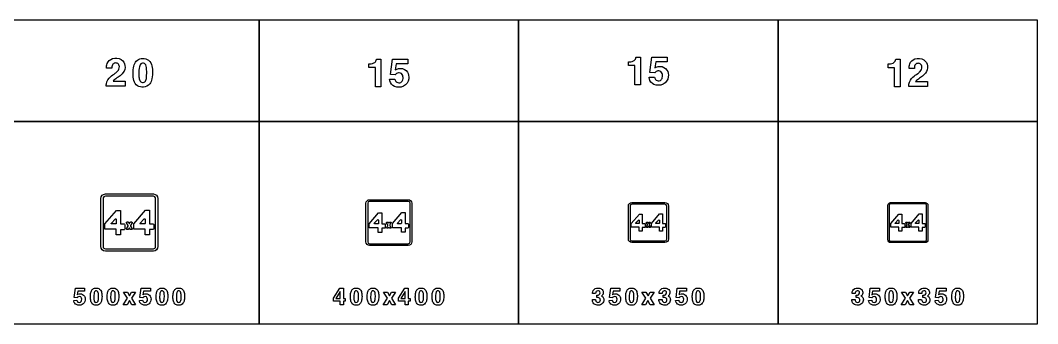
# Model space of a CAD drawing. Extents: x 0 to 18160, y 0 to 2655.
# Drawn here: x 9262 to 18160, y 0 to 2655 of the extents above; entities that cross this region are included whole.
import ezdxf

# ---------------------------------------------------------------- set-up
doc = ezdxf.new("R2010")
doc.units = 0
doc.header["$MEASUREMENT"] = 0

msp = doc.modelspace()

# ---------------------------------------------------------------- linework, layer by layer
for points in [[(9080, 1770), (11350, 1770), (11350, 2655), (9080, 2655)], [(11350, 1770), (13620, 1770), (13620, 2655), (11350, 2655)], [(13620, 1770), (15890, 1770), (15890, 2655), (13620, 2655)], [(15890, 1770), (18160, 1770), (18160, 2655), (15890, 2655)], [(9080, 0), (11350, 0), (11350, 1770), (9080, 1770)], [(11350, 0), (13620, 0), (13620, 1770), (11350, 1770)], [(13620, 0), (15890, 0), (15890, 1770), (13620, 1770)], [(15890, 0), (18160, 0), (18160, 1770), (15890, 1770)], [(10198.2, 221.797), (10163.1, 276.346), (10197.9, 276.346), (10216.2, 242.294), (10234.9, 276.346), (10269, 276.346), (10233.5, 222.318), (10270, 166.299), (10235.4, 166.299), (10215.6, 202.389), (10195.2, 166.299), (10161, 166.299)], [(12001, 222.096), (12055.2, 309.963), (12087.1, 309.963), (12087.1, 219.229), (12103.3, 219.229), (12103.3, 196.409), (12087.1, 196.409), (12087.1, 165.058), (12058.6, 165.058), (12058.6, 196.409), (12001, 196.409)], [(12058.6, 280.769), (12022.6, 219.229), (12058.6, 219.229)], [(12472.5, 221.797), (12437.4, 276.346), (12472.2, 276.347), (12490.5, 242.294), (12509.2, 276.347), (12543.3, 276.347), (12507.8, 222.318), (12544.3, 166.299), (12509.7, 166.299), (12489.9, 202.389), (12469.5, 166.299), (12435.3, 166.299)], [(12569, 222.114), (12623.3, 309.981), (12655.1, 309.981), (12655.1, 219.246), (12671.3, 219.246), (12671.3, 196.427), (12655.1, 196.427), (12655.1, 165.076), (12626.6, 165.076), (12626.6, 196.427), (12569, 196.427)], [(12626.6, 280.787), (12590.6, 219.246), (12626.6, 219.246)], [(14734.2, 221.783), (14699.1, 276.333), (14733.9, 276.333), (14752.1, 242.281), (14770.8, 276.333), (14805, 276.333), (14769.4, 222.304), (14806, 166.285), (14771.4, 166.285), (14751.6, 202.375), (14731.2, 166.285), (14697, 166.285)], [(17004.2, 221.783), (16969.1, 276.333), (17003.9, 276.333), (17022.1, 242.281), (17040.8, 276.333), (17075, 276.333), (17039.4, 222.304), (17076, 166.285), (17041.4, 166.285), (17021.6, 202.375), (17001.2, 166.285), (16967, 166.285)]]:
    msp.add_lwpolyline(points, close=True)
for points in [[(10012.9, 2078.85, -0.0640343), (10014.2, 2099.78, -0.161687), (10050, 2160.33, -0.0283718), (10091.8, 2192.71, 0.0545111), (10112.7, 2210.64, 0.192461), (10127.7, 2250.18, 0.234238), (10114.1, 2276.56, 0.196223), (10088.8, 2281.34, 0.252425), (10066.8, 2264.16, 0.0856617), (10062.7, 2247.14, 0.0202329), (10062, 2235.45), (10015.3, 2235.45, -0.0983795), (10021.4, 2276.76, -0.245047), (10067.6, 2319.89, -0.207102), (10144.5, 2311.55, -0.233443), (10177, 2259.22, -0.20961), (10158.8, 2195.04, -0.0785124), (10124.9, 2163.57, 0.0107372), (10089.1, 2137.78, 0.0665092), (10073.2, 2121.74), (10177.7, 2121.74), (10177.7, 2078.85)], [(10247.9, 2191.49, -0.0563084), (10253.9, 2254.33, -0.130301), (10276.1, 2298.12, -0.174843), (10317.9, 2319.53, -0.147552), (10371, 2312.9, -0.192146), (10407.8, 2269.73, -0.0833996), (10417.1, 2212.7, -0.0545507), (10412.1, 2141.92, -0.116773), (10393, 2097.85, -0.221099), (10338.1, 2070.16, -0.162564), (10286.7, 2082.68, -0.174743), (10255.4, 2128.1, -0.0640867), (10247.9, 2186.79)], [(12310.9, 2274.45), (12324.1, 2274.45, 0.0261527), (12330.1, 2275.12, 0.0824327), (12354.9, 2282.34, 0.211118), (12374.9, 2306.08, 0.0230957), (12377.6, 2315.99), (12415.7, 2315.99), (12415.7, 2074.01), (12367.1, 2074.01), (12367.1, 2241.03), (12310.9, 2241.03)], [(12491, 2139), (12538, 2140.78, 0.0452719), (12544.4, 2124.55, 0.0567733), (12549.1, 2117.67, 0.070207), (12553.5, 2114.2, 0.264984), (12589.6, 2112.3, 0.20748), (12607, 2135.41, 0.147389), (12605.8, 2173.44, 0.308532), (12576.4, 2194.85, 0.215743), (12546.7, 2184.62, 0.028781), (12541.3, 2178.38), (12498.7, 2180.39), (12516.5, 2315.07), (12650.5, 2315.07), (12650.5, 2273.2), (12550.1, 2273.2), (12541.1, 2221.19, -0.0211252), (12554.1, 2228.73, -0.121371), (12587.4, 2234.58, -0.244671), (12647.2, 2202.63, -0.173069), (12658.8, 2143.5, -0.256779), (12613.6, 2077.51, -0.199585), (12534, 2076.44, -0.245625), (12493.7, 2125.34, -0.0170062)], [(14580.9, 2291.94), (14594, 2291.94, 0.0261527), (14600.1, 2292.61, 0.0824327), (14624.9, 2299.84, 0.211118), (14644.9, 2323.58, 0.0230957), (14647.6, 2333.49), (14685.7, 2333.49), (14685.7, 2091.51), (14637.1, 2091.51), (14637.1, 2258.53), (14580.9, 2258.53)], [(14761, 2156.5), (14808, 2158.28, 0.0452719), (14814.4, 2142.04, 0.0567733), (14819.1, 2135.17, 0.070207), (14823.5, 2131.7, 0.264984), (14859.6, 2129.8, 0.20748), (14877, 2152.9, 0.147389), (14875.8, 2190.94, 0.308532), (14846.4, 2212.34, 0.215743), (14816.7, 2202.11, 0.028781), (14811.3, 2195.87), (14768.7, 2197.89), (14786.5, 2332.56), (14920.5, 2332.56), (14920.5, 2290.7), (14820.1, 2290.7), (14811.1, 2238.69, -0.0211252), (14824, 2246.23, -0.121371), (14857.4, 2252.08, -0.244671), (14917.2, 2220.12, -0.173069), (14928.7, 2161, -0.256779), (14883.6, 2095.01, -0.199585), (14804, 2093.94, -0.245625), (14763.7, 2142.83, -0.0170062)], [(16852.4, 2273.43), (16865.5, 2273.43, 0.0261527), (16871.5, 2274.1, 0.0824327), (16896.4, 2281.32, 0.211118), (16916.4, 2305.06, 0.0230957), (16919, 2314.97), (16957.1, 2314.97), (16957.1, 2072.99), (16908.5, 2072.99), (16908.5, 2240.01), (16852.4, 2240.01)], [(17032.5, 2075.98, -0.0640343), (17033.8, 2096.92, -0.161687), (17069.6, 2157.46, -0.0283718), (17111.4, 2189.85, 0.0545111), (17132.3, 2207.78, 0.192461), (17147.3, 2247.31, 0.234238), (17133.7, 2273.69, 0.196223), (17108.4, 2278.47, 0.252425), (17086.4, 2261.29, 0.0856617), (17082.3, 2244.27, 0.0202329), (17081.6, 2232.58), (17034.9, 2232.58, -0.0983795), (17041, 2273.89, -0.245047), (17087.1, 2317.02, -0.207102), (17164.1, 2308.69, -0.233443), (17196.6, 2256.36, -0.20961), (17178.4, 2192.18, -0.0785124), (17144.5, 2160.7, 0.0107372), (17108.7, 2134.91, 0.0665092), (17092.8, 2118.88), (17197.3, 2118.88), (17197.3, 2075.98)], [(10299.2, 2160.96, 0.0124589), (10299.8, 2154.64, 0.0668192), (10305.4, 2129.25, 0.615362), (10356.3, 2123.64, 0.0726881), (10361.7, 2136.67, 0.0588562), (10366.4, 2173.95, 0.0389037), (10364.8, 2240.94, 0.084671), (10358.2, 2264.28, 0.156013), (10346.8, 2276.44, 0.143208), (10331, 2279.4, 0.172584), (10315.3, 2273.2, 0.132565), (10305.3, 2257.64, 0.0498315), (10300.8, 2235.92, 0.0368731)], [(10005, 634.997, -0.414213), (9965, 674.997), (9965, 1095, -0.414213), (10005, 1135), (10425, 1135, -0.414213), (10465, 1095), (10465, 674.997, -0.414213), (10425, 634.997)], [(10005, 654.997), (10425, 654.997, 0.414213), (10445, 674.997), (10445, 1095, 0.414213), (10425, 1115), (10005, 1115, 0.414213), (9985, 1095), (9985, 674.997, 0.414213)], [(12315, 684.997, -0.414213), (12285, 714.997), (12285, 1055, -0.414213), (12315, 1085), (12655, 1085, -0.414213), (12685, 1055), (12685, 714.997, -0.414213), (12655, 684.997)], [(12315, 699.997), (12655, 699.997, 0.414213), (12670, 714.997), (12670, 1055, 0.414213), (12655, 1070), (12315, 1070, 0.414213), (12300, 1055), (12300, 714.997, 0.414213)], [(10099.9, 776.465), (10099.9, 826.699), (10001.2, 826.699), (10001.2, 872.528), (10102.9, 991.864), (10138.9, 991.864), (10138.9, 872.528), (10169, 872.533, -0.413823), (10176.1, 865.396), (10176.1, 828.979, -0.413799), (10169, 821.841), (10138.9, 821.847), (10138.9, 776.465)], [(10352.5, 778.437), (10352.5, 828.358), (10253.9, 828.358), (10253.9, 874.187), (10355.7, 993.53), (10391.7, 993.53), (10391.7, 874.187), (10421.7, 874.193, -0.413823), (10428.8, 867.055), (10428.8, 830.647, -0.413799), (10421.7, 823.51), (10391.7, 823.515), (10391.7, 778.437)], [(14610, 709.997, -0.414213), (14580, 739.997), (14580, 1030, -0.414213), (14610, 1060), (14900, 1060, -0.414213), (14930, 1030), (14930, 739.997, -0.414213), (14900, 709.997)], [(14610, 724.997), (14900, 724.997, 0.414213), (14915, 739.997), (14915, 1030, 0.414213), (14900, 1045), (14610, 1045, 0.414213), (14595, 1030), (14595, 739.997, 0.414213)], [(16874, 709.997, -0.414213), (16850, 733.997), (16850, 1036, -0.414213), (16874, 1060), (17176, 1060, -0.414213), (17200, 1036), (17200, 733.997, -0.414213), (17176, 709.997)], [(16874, 721.997), (17176, 721.997, 0.414213), (17188, 733.997), (17188, 1036, 0.414213), (17176, 1048), (16874, 1048, 0.414213), (16862, 1036), (16862, 733.997, 0.414213)], [(10100.1, 911.531), (10100.1, 872.805), (10059.9, 872.812, -0.158206), (10057, 873.739, -0.302029), (10055.4, 877.788), (10094.2, 917.066), (10094.7, 917.028, -0.0968578), (10097.2, 916.27, -0.27531)], [(10216.2, 877.786), (10223.2, 888.861, -0.256453), (10225.6, 890.187), (10234.7, 890.189, -0.577109), (10238.4, 883.762), (10224.1, 858.942), (10224.1, 853.857), (10224.1, 853.801), (10238.4, 831.465, -0.686082), (10235.2, 823.729, -0.0735916), (10233.5, 823.755), (10226.4, 823.755, -0.258368), (10222.8, 825.768), (10216.2, 836.343), (10213.3, 836.343), (10208.2, 826.122, -0.283779), (10204.4, 823.754), (10194.8, 823.753, -0.582815), (10191.2, 830.243), (10205.3, 853.857), (10205.3, 858.942), (10190.3, 881.966, -0.577187), (10195, 890.187), (10203.8, 890.187, -0.254336), (10206.2, 888.88), (10213.3, 877.786)], [(10349.9, 916.283, -0.276167), (10352.9, 911.531), (10352.9, 879.959, -0.414643), (10345.8, 872.812), (10312.7, 872.812, -0.209854), (10309.2, 874.342, -0.365911), (10308.9, 879.295, -0.0239863), (10309.5, 880.011), (10341.5, 914.477, -0.0229643), (10342.5, 915.479, -0.309445)], [(12392.9, 798.171), (12392.9, 838.359), (12314, 838.359), (12314, 875.022), (12395.4, 970.491), (12424.2, 970.491), (12424.2, 875.022), (12448.2, 875.026, -0.413823), (12453.9, 869.316), (12453.9, 840.182, -0.413799), (12448.2, 834.473), (12424.2, 834.477), (12424.2, 798.171)], [(12393.1, 906.224), (12393.1, 875.243), (12360.9, 875.249, -0.158206), (12358.6, 875.991, -0.302029), (12357.3, 879.23), (12388.4, 910.652), (12388.8, 910.622, -0.0968578), (12390.7, 910.015, -0.27531)], [(12595, 799.749), (12595, 839.686), (12516.2, 839.686), (12516.2, 876.349), (12597.5, 971.824), (12626.3, 971.824), (12626.3, 876.349), (12650.3, 876.354, -0.413823), (12656, 870.644), (12656, 841.517, -0.413799), (12650.3, 835.807), (12626.3, 835.812), (12626.3, 799.749)], [(12592.9, 910.026, -0.276167), (12595.3, 906.224), (12595.3, 880.967, -0.414643), (12589.6, 875.249), (12563.2, 875.249, -0.209854), (12560.3, 876.473, -0.365911), (12560.1, 880.436, -0.0239863), (12560.6, 881.008), (12586.2, 908.581, -0.0229643), (12587, 909.383, -0.309445)], [(14674.4, 809.025), (14674.4, 844.189), (14605.3, 844.189), (14605.3, 876.269), (14676.6, 959.804), (14701.8, 959.804), (14701.8, 876.269), (14722.8, 876.273, -0.413823), (14727.8, 871.276), (14727.8, 845.784, -0.413799), (14722.8, 840.788), (14701.8, 840.792), (14701.8, 809.025)], [(14674.6, 903.571), (14674.6, 876.463), (14646.4, 876.468, -0.158206), (14644.4, 877.117, -0.302029), (14643.3, 879.951), (14670.5, 907.445), (14670.8, 907.419, -0.0968578), (14672.5, 906.888, -0.27531)], [(14851.3, 810.405), (14851.3, 845.35), (14782.3, 845.35), (14782.3, 877.43), (14853.5, 960.97), (14878.7, 960.97), (14878.7, 877.43), (14899.7, 877.434, -0.413823), (14904.7, 872.438), (14904.7, 846.952, -0.413799), (14899.7, 841.956), (14878.7, 841.96), (14878.7, 810.405)], [(14849.5, 906.897, -0.276167), (14851.5, 903.571), (14851.5, 881.471, -0.414643), (14846.5, 876.467), (14823.4, 876.468, -0.209854), (14820.9, 877.539, -0.365911), (14820.7, 881.006, -0.0239863), (14821.2, 881.507), (14843.6, 905.633, -0.0229643), (14844.2, 906.335, -0.309445)], [(16944.4, 809.025), (16944.4, 844.189), (16875.3, 844.189), (16875.3, 876.269), (16946.6, 959.804), (16971.8, 959.804), (16971.8, 876.269), (16992.8, 876.273, -0.413823), (16997.8, 871.276), (16997.8, 845.784, -0.413799), (16992.8, 840.788), (16971.8, 840.792), (16971.8, 809.025)], [(16944.6, 903.571), (16944.6, 876.463), (16916.4, 876.468, -0.158206), (16914.4, 877.117, -0.302029), (16913.3, 879.951), (16940.5, 907.445), (16940.8, 907.419, -0.0968578), (16942.5, 906.888, -0.27531)], [(17121.3, 810.405), (17121.3, 845.35), (17052.3, 845.35), (17052.3, 877.43), (17123.5, 960.97), (17148.7, 960.97), (17148.7, 877.43), (17169.7, 877.434, -0.413823), (17174.7, 872.438), (17174.7, 846.952, -0.413799), (17169.7, 841.956), (17148.7, 841.96), (17148.7, 810.405)], [(17119.5, 906.897, -0.276167), (17121.5, 903.571), (17121.5, 881.471, -0.414643), (17116.5, 876.467), (17093.4, 876.468, -0.209854), (17090.9, 877.539, -0.365911), (17090.7, 881.006, -0.0239863), (17091.2, 881.507), (17113.6, 905.633, -0.0229643), (17114.2, 906.335, -0.309445)], [(12486, 879.228), (12491.6, 888.089, -0.256453), (12493.5, 889.149), (12500.8, 889.151, -0.577109), (12503.7, 884.009), (12492.2, 864.153), (12492.2, 860.085), (12492.3, 860.04), (12503.7, 842.172, -0.686082), (12501.1, 835.983, -0.0735916), (12499.8, 836.004), (12494.1, 836.003, -0.258368), (12491.2, 837.614), (12486, 846.074), (12483.7, 846.074), (12479.6, 837.897, -0.283779), (12476.5, 836.003), (12468.9, 836.002, -0.582815), (12465.9, 841.194), (12477.3, 860.085), (12477.3, 864.153), (12465.3, 882.572, -0.577187), (12469, 889.149), (12476, 889.149, -0.254336), (12478, 888.104), (12483.7, 879.228)], [(14755.8, 879.949), (14760.8, 887.702, -0.256453), (14762.4, 888.63), (14768.8, 888.631, -0.577109), (14771.4, 884.132), (14761.3, 866.759), (14761.3, 863.199), (14761.4, 863.16), (14771.4, 847.525, -0.686082), (14769.1, 842.109, -0.0735916), (14767.9, 842.128), (14763, 842.128, -0.258368), (14760.5, 843.537), (14755.8, 850.939), (14753.8, 850.939), (14750.3, 843.785, -0.283779), (14747.6, 842.127), (14740.9, 842.126, -0.582815), (14738.3, 846.67), (14748.2, 863.199), (14748.2, 866.759), (14737.7, 882.876, -0.577187), (14741, 888.63), (14747.2, 888.63, -0.254336), (14748.8, 887.715), (14753.8, 879.949)], [(17025.8, 879.949), (17030.8, 887.702, -0.256453), (17032.4, 888.63), (17038.8, 888.631, -0.577109), (17041.4, 884.132), (17031.3, 866.759), (17031.3, 863.199), (17031.4, 863.16), (17041.4, 847.525, -0.686082), (17039.1, 842.109, -0.0735916), (17037.9, 842.128), (17033, 842.128, -0.258368), (17030.5, 843.537), (17025.8, 850.939), (17023.8, 850.939), (17020.3, 843.785, -0.283779), (17017.6, 842.127), (17010.9, 842.126, -0.582815), (17008.3, 846.67), (17018.2, 863.199), (17018.2, 866.759), (17007.7, 882.876, -0.577187), (17011, 888.63), (17017.2, 888.63, -0.254336), (17018.8, 887.715), (17023.8, 879.949)], [(9727.75, 203.882), (9755.92, 204.948, 0.0452719), (9759.76, 195.209, 0.0567733), (9762.6, 191.086, 0.070207), (9765.26, 189, 0.264984), (9786.87, 187.863, 0.20748), (9797.32, 201.725, 0.147389), (9796.63, 224.545, 0.308532), (9779, 237.389, 0.215743), (9761.13, 231.251, 0.028781), (9757.91, 227.507), (9732.34, 228.716), (9743.03, 309.521), (9823.46, 309.521), (9823.46, 284.403), (9763.2, 284.403), (9757.82, 253.195, -0.0211252), (9765.57, 257.721, -0.121371), (9785.57, 261.228, -0.244671), (9821.44, 242.057, -0.173069), (9828.39, 206.583, -0.256779), (9801.28, 166.986, -0.199585), (9753.55, 166.346, -0.245625), (9729.38, 195.683, -0.0170062)], [(9874.18, 234.284, -0.0563084), (9877.8, 271.986, -0.130301), (9891.12, 298.265, -0.174843), (9916.22, 311.109, -0.147552), (9948.09, 307.128, -0.192146), (9970.17, 281.227, -0.0833996), (9975.72, 247.009, -0.0545507), (9972.71, 204.545, -0.116773), (9961.26, 178.099, -0.221099), (9928.35, 161.488, -0.162564), (9897.47, 169, -0.174743), (9878.7, 196.251, -0.0640867), (9874.23, 231.464)], [(9905.01, 215.967, 0.0124589), (9905.32, 212.175, 0.0668192), (9908.68, 196.938, 0.615362), (9939.23, 193.573, 0.0726881), (9942.5, 201.393, 0.0588562), (9945.32, 223.763, 0.0389037), (9944.34, 263.953, 0.084671), (9940.39, 277.957, 0.156013), (9933.51, 285.256, 0.143208), (9924.08, 287.033, 0.172584), (9914.63, 283.313, 0.132565), (9908.66, 273.976, 0.0498315), (9905.93, 260.943, 0.0368731)], [(10020.9, 234.284, -0.0563084), (10024.5, 271.986, -0.130301), (10037.9, 298.265, -0.174843), (10063, 311.109, -0.147552), (10094.8, 307.128, -0.192146), (10116.9, 281.227, -0.0833996), (10122.5, 247.009, -0.0545507), (10119.5, 204.545, -0.116773), (10108, 178.1, -0.221099), (10075.1, 161.488, -0.162564), (10044.2, 169, -0.174743), (10025.5, 196.251, -0.0640867), (10021, 231.464)], [(10051.8, 215.967, 0.0124589), (10052.1, 212.175, 0.0668192), (10055.4, 196.938, 0.615362), (10086, 193.573, 0.0726881), (10089.2, 201.393, 0.0588562), (10092.1, 223.763, 0.0389037), (10091.1, 263.953, 0.084671), (10087.1, 277.957, 0.156013), (10080.3, 285.256, 0.143208), (10070.8, 287.033, 0.172584), (10061.4, 283.313, 0.132565), (10055.4, 273.976, 0.0498315), (10052.7, 260.943, 0.0368731)], [(10303.3, 203.891), (10331.5, 204.957, 0.0452719), (10335.3, 195.218, 0.0567733), (10338.2, 191.095, 0.070207), (10340.8, 189.009, 0.264984), (10362.4, 187.872, 0.20748), (10372.9, 201.734, 0.147389), (10372.2, 224.554, 0.308532), (10354.6, 237.398, 0.215743), (10336.7, 231.26, 0.028781), (10333.5, 227.516), (10307.9, 228.725), (10318.6, 309.531), (10399, 309.531), (10399, 284.412), (10338.8, 284.412), (10333.4, 253.204, -0.0211252), (10341.1, 257.73, -0.121371), (10361.1, 261.237, -0.244671), (10397, 242.066, -0.173069), (10404, 206.592, -0.256779), (10376.8, 166.995, -0.199585), (10329.1, 166.355, -0.245625), (10304.9, 195.692, -0.0170062)], [(10449.7, 234.285, -0.0563084), (10453.4, 271.986, -0.130301), (10466.7, 298.266, -0.174843), (10491.8, 311.109, -0.147552), (10523.7, 307.128, -0.192146), (10545.7, 281.228, -0.0833996), (10551.3, 247.01, -0.0545507), (10548.3, 204.545, -0.116773), (10536.8, 178.1, -0.221099), (10503.9, 161.488, -0.162564), (10473, 169, -0.174743), (10454.3, 196.251, -0.0640867), (10449.8, 231.465)], [(10480.6, 215.967, 0.0124589), (10480.9, 212.175, 0.0668192), (10484.2, 196.939, 0.615362), (10514.8, 193.574, 0.0726881), (10518.1, 201.394, 0.0588562), (10520.9, 223.763, 0.0389037), (10519.9, 263.953, 0.084671), (10516, 277.957, 0.156013), (10509.1, 285.256, 0.143208), (10499.7, 287.033, 0.172584), (10490.2, 283.313, 0.132565), (10484.2, 273.976, 0.0498315), (10481.5, 260.943, 0.0368731)], [(10596.5, 234.275, -0.0563084), (10600.1, 271.977, -0.130301), (10613.4, 298.256, -0.174843), (10638.5, 311.1, -0.147552), (10670.4, 307.119, -0.192146), (10692.5, 281.218, -0.0833996), (10698, 247, -0.0545507), (10695, 204.536, -0.116773), (10683.6, 178.09, -0.221099), (10650.7, 161.479, -0.162564), (10619.8, 168.991, -0.174743), (10601, 196.242, -0.0640867), (10596.5, 231.455)], [(10627.3, 215.958, 0.0124589), (10627.6, 212.166, 0.0668192), (10631, 196.929, 0.615362), (10661.5, 193.564, 0.0726881), (10664.8, 201.384, 0.0588562), (10667.6, 223.754, 0.0389037), (10666.7, 263.943, 0.084671), (10662.7, 277.948, 0.156013), (10655.8, 285.247, 0.143208), (10646.4, 287.024, 0.172584), (10636.9, 283.304, 0.132565), (10631, 273.967, 0.0498315), (10628.2, 260.934, 0.0368731)], [(12148.5, 234.285, -0.0563084), (12152.1, 271.986, -0.130301), (12165.4, 298.266, -0.174843), (12190.5, 311.109, -0.147552), (12222.4, 307.128, -0.192146), (12244.5, 281.228, -0.0833996), (12250, 247.01, -0.0545507), (12247, 204.546, -0.116773), (12235.6, 178.1, -0.221099), (12202.7, 161.489, -0.162564), (12171.8, 169.001, -0.174743), (12153, 196.252, -0.0640867), (12148.5, 231.465)], [(12179.3, 215.967, 0.0124589), (12179.6, 212.176, 0.0668192), (12183, 196.939, 0.615362), (12213.5, 193.574, 0.0726881), (12216.8, 201.394, 0.0588562), (12219.6, 223.764, 0.0389037), (12218.6, 263.953, 0.084671), (12214.7, 277.958, 0.156013), (12207.8, 285.256, 0.143208), (12198.4, 287.034, 0.172584), (12188.9, 283.313, 0.132565), (12183, 273.977, 0.0498315), (12180.2, 260.944, 0.0368731)], [(12295.2, 234.285, -0.0563084), (12298.9, 271.986, -0.130301), (12312.2, 298.266, -0.174843), (12337.3, 311.109, -0.147552), (12369.1, 307.128, -0.192146), (12391.2, 281.228, -0.0833996), (12396.8, 247.01, -0.0545507), (12393.8, 204.546, -0.116773), (12382.3, 178.1, -0.221099), (12349.4, 161.489, -0.162564), (12318.5, 169.001, -0.174743), (12299.8, 196.252, -0.0640867), (12295.3, 231.465)], [(12326.1, 215.967, 0.0124589), (12326.4, 212.176, 0.0668192), (12329.7, 196.939, 0.615362), (12360.3, 193.574, 0.0726881), (12363.5, 201.394, 0.0588562), (12366.4, 223.764, 0.0389037), (12365.4, 263.953, 0.084671), (12361.4, 277.958, 0.156013), (12354.6, 285.256, 0.143208), (12345.1, 287.034, 0.172584), (12335.7, 283.313, 0.132565), (12329.7, 273.977, 0.0498315), (12327, 260.944, 0.0368731)], [(12716.5, 234.285, -0.0563084), (12720.1, 271.986, -0.130301), (12733.4, 298.266, -0.174843), (12758.5, 311.109, -0.147552), (12790.4, 307.128, -0.192146), (12812.5, 281.228, -0.0833996), (12818, 247.01, -0.0545507), (12815, 204.545, -0.116773), (12803.6, 178.1, -0.221099), (12770.7, 161.489, -0.162564), (12739.8, 169, -0.174743), (12721, 196.252, -0.0640867), (12716.5, 231.465)], [(12747.3, 215.967, 0.0124589), (12747.6, 212.176, 0.0668192), (12751, 196.939, 0.615362), (12781.5, 193.574, 0.0726881), (12784.8, 201.394, 0.0588562), (12787.6, 223.763, 0.0389037), (12786.7, 263.953, 0.084671), (12782.7, 277.958, 0.156013), (12775.8, 285.256, 0.143208), (12766.4, 287.033, 0.172584), (12757, 283.313, 0.132565), (12751, 273.977, 0.0498315), (12748.3, 260.943, 0.0368731)], [(12863.2, 234.275, -0.0563084), (12866.9, 271.977, -0.130301), (12880.2, 298.256, -0.174843), (12905.3, 311.1, -0.147552), (12937.2, 307.119, -0.192146), (12959.2, 281.219, -0.0833996), (12964.8, 247.001, -0.0545507), (12961.8, 204.536, -0.116773), (12950.3, 178.091, -0.221099), (12917.4, 161.479, -0.162564), (12886.5, 168.991, -0.174743), (12867.8, 196.242, -0.0640867), (12863.3, 231.456)], [(12894.1, 215.958, 0.0124589), (12894.4, 212.166, 0.0668192), (12897.7, 196.93, 0.615362), (12928.3, 193.565, 0.0726881), (12931.6, 201.385, 0.0588562), (12934.4, 223.754, 0.0389037), (12933.4, 263.944, 0.084671), (12929.5, 277.948, 0.156013), (12922.6, 285.247, 0.143208), (12913.2, 287.024, 0.172584), (12903.7, 283.304, 0.132565), (12897.7, 273.967, 0.0498315), (12895, 260.934, 0.0368731)], [(14264.9, 210.618), (14292.7, 210.618, 0.0411845), (14294, 201.495, 0.335066), (14312.3, 186.329, 0.276505), (14331.4, 195.05, 0.158203), (14334.8, 207.49, 0.0878221), (14333, 217.04, 0.217575), (14321.9, 227.158, 0.0882727), (14309.1, 229.031), (14302.7, 229.031), (14302.7, 250.192, 0.0282129), (14314.4, 250.547, 0.50028), (14330.6, 277.846, 0.235001), (14319.5, 286.874, 0.165496), (14304.1, 285.5, 0.220849), (14295.5, 275.571, 0.055705), (14293.8, 264.647), (14266.9, 264.647, -0.0488003), (14268, 278.201, -0.30773), (14302.6, 310.903, -0.146685), (14338.2, 307.348, -0.469869), (14354.2, 251.685, -0.0891152), (14346.9, 244.623), (14344.4, 242.822, -0.0245333), (14351.1, 238.983, -0.202429), (14364.5, 216.969, -0.422325), (14326.8, 163.296, -0.154301), (14288.4, 167.609, -0.287878), (14265, 204.03, -0.0143877)], [(14410.5, 203.85), (14438.6, 204.916, 0.0452719), (14442.5, 195.177, 0.0567733), (14445.3, 191.054, 0.070207), (14448, 188.968, 0.264984), (14469.6, 187.831, 0.20748), (14480, 201.694, 0.147389), (14479.4, 224.513, 0.308532), (14461.7, 237.357, 0.215743), (14443.9, 231.22, 0.028781), (14440.6, 227.476), (14415.1, 228.684), (14425.7, 309.49), (14506.2, 309.49), (14506.2, 284.371), (14445.9, 284.371), (14440.5, 253.163, -0.0211252), (14448.3, 257.689, -0.121371), (14468.3, 261.196, -0.244671), (14504.2, 242.025, -0.173069), (14511.1, 206.551, -0.256779), (14484, 166.954, -0.199585), (14436.3, 166.314, -0.245625), (14412.1, 195.651, -0.0170062)], [(14556.9, 234.262, -0.0563084), (14560.5, 271.963, -0.130301), (14573.8, 298.243, -0.174843), (14598.9, 311.086, -0.147552), (14630.8, 307.106, -0.192146), (14652.9, 281.205, -0.0833996), (14658.4, 246.987, -0.0545507), (14655.4, 204.523, -0.116773), (14644, 178.077, -0.221099), (14611.1, 161.466, -0.162564), (14580.2, 168.978, -0.174743), (14561.4, 196.229, -0.0640867), (14556.9, 231.442)], [(14587.7, 215.944, 0.0124589), (14588, 212.153, 0.0668192), (14591.4, 196.916, 0.615362), (14621.9, 193.551, 0.0726881), (14625.2, 201.371, 0.0588562), (14628, 223.741, 0.0389037), (14627.1, 263.93, 0.084671), (14623.1, 277.935, 0.156013), (14616.2, 285.233, 0.143208), (14606.8, 287.011, 0.172584), (14597.3, 283.29, 0.132565), (14591.4, 273.954, 0.0498315), (14588.7, 260.921, 0.0368731)], [(14847.3, 210.655), (14875.2, 210.655, 0.0411845), (14876.4, 201.531, 0.335066), (14894.7, 186.366, 0.276505), (14913.9, 195.086, 0.158203), (14917.2, 207.527, 0.0878221), (14915.4, 217.076, 0.217575), (14904.3, 227.195, 0.0882727), (14891.6, 229.067), (14885.1, 229.067), (14885.1, 250.228, 0.0282129), (14896.8, 250.584, 0.50028), (14913, 277.882, 0.235001), (14901.9, 286.911, 0.165496), (14886.5, 285.536, 0.220849), (14878, 275.607, 0.055705), (14876.2, 264.683), (14849.4, 264.683, -0.0488003), (14850.4, 278.237, -0.30773), (14885, 310.939, -0.146685), (14920.7, 307.384, -0.469869), (14936.6, 251.721, -0.0891152), (14929.4, 244.659), (14926.8, 242.858, -0.0245333), (14933.5, 239.019, -0.202429), (14946.9, 217.005, -0.422325), (14909.3, 163.332, -0.154301), (14870.8, 167.645, -0.287878), (14847.4, 204.067, -0.0143877)], [(14992.9, 203.886), (15021.1, 204.953, 0.0452719), (15024.9, 195.213, 0.0567733), (15027.8, 191.09, 0.070207), (15030.4, 189.005, 0.264984), (15052, 187.868, 0.20748), (15062.5, 201.73, 0.147389), (15061.8, 224.55, 0.308532), (15044.2, 237.394, 0.215743), (15026.3, 231.256, 0.028781), (15023.1, 227.512), (14997.5, 228.721), (15008.2, 309.526), (15088.6, 309.526), (15088.6, 284.408), (15028.3, 284.408), (15023, 253.199, -0.0211252), (15030.7, 257.725, -0.121371), (15050.7, 261.232, -0.244671), (15086.6, 242.062, -0.173069), (15093.5, 206.588, -0.256779), (15066.4, 166.991, -0.199585), (15018.7, 166.351, -0.245625), (14994.5, 195.687, -0.0170062)], [(15139.3, 234.299, -0.0563084), (15143, 272, -0.130301), (15156.3, 298.28, -0.174843), (15181.4, 311.123, -0.147552), (15213.2, 307.142, -0.192146), (15235.3, 281.242, -0.0833996), (15240.9, 247.024, -0.0545507), (15237.9, 204.559, -0.116773), (15226.4, 178.114, -0.221099), (15193.5, 161.502, -0.162564), (15162.6, 169.014, -0.174743), (15143.9, 196.265, -0.0640867), (15139.4, 231.479)], [(15170.2, 215.981, 0.0124589), (15170.5, 212.19, 0.0668192), (15173.8, 196.953, 0.615362), (15204.4, 193.588, 0.0726881), (15207.6, 201.408, 0.0588562), (15210.5, 223.777, 0.0389037), (15209.5, 263.967, 0.084671), (15205.5, 277.972, 0.156013), (15198.7, 285.27, 0.143208), (15189.2, 287.047, 0.172584), (15179.8, 283.327, 0.132565), (15173.8, 273.991, 0.0498315), (15171.1, 260.957, 0.0368731)], [(16534.9, 210.618), (16562.7, 210.618, 0.0411845), (16564, 201.495, 0.335066), (16582.3, 186.329, 0.276505), (16601.4, 195.05, 0.158203), (16604.8, 207.49, 0.0878221), (16603, 217.04, 0.217575), (16591.9, 227.158, 0.0882727), (16579.1, 229.031), (16572.7, 229.031), (16572.7, 250.192, 0.0282129), (16584.4, 250.547, 0.50028), (16600.6, 277.846, 0.235001), (16589.5, 286.874, 0.165496), (16574.1, 285.5, 0.220849), (16565.5, 275.571, 0.055705), (16563.8, 264.647), (16536.9, 264.647, -0.0488003), (16538, 278.201, -0.30773), (16572.6, 310.903, -0.146685), (16608.2, 307.348, -0.469869), (16624.2, 251.685, -0.0891152), (16616.9, 244.623), (16614.4, 242.822, -0.0245333), (16621.1, 238.983, -0.202429), (16634.5, 216.969, -0.422325), (16596.8, 163.296, -0.154301), (16558.4, 167.609, -0.287878), (16535, 204.03, -0.0143877)], [(16680.5, 203.85), (16708.6, 204.916, 0.0452719), (16712.5, 195.177, 0.0567733), (16715.3, 191.054, 0.070207), (16718, 188.968, 0.264984), (16739.6, 187.831, 0.20748), (16750, 201.694, 0.147389), (16749.4, 224.513, 0.308532), (16731.7, 237.357, 0.215743), (16713.9, 231.22, 0.028781), (16710.6, 227.476), (16685.1, 228.684), (16695.7, 309.49), (16776.2, 309.49), (16776.2, 284.371), (16715.9, 284.371), (16710.5, 253.163, -0.0211252), (16718.3, 257.689, -0.121371), (16738.3, 261.196, -0.244671), (16774.2, 242.025, -0.173069), (16781.1, 206.551, -0.256779), (16754, 166.954, -0.199585), (16706.3, 166.314, -0.245625), (16682.1, 195.651, -0.0170062)], [(16826.9, 234.262, -0.0563084), (16830.5, 271.963, -0.130301), (16843.8, 298.243, -0.174843), (16868.9, 311.086, -0.147552), (16900.8, 307.106, -0.192146), (16922.9, 281.205, -0.0833996), (16928.4, 246.987, -0.0545507), (16925.4, 204.523, -0.116773), (16914, 178.077, -0.221099), (16881.1, 161.466, -0.162564), (16850.2, 168.978, -0.174743), (16831.4, 196.229, -0.0640867), (16826.9, 231.442)], [(16857.7, 215.944, 0.0124589), (16858, 212.153, 0.0668192), (16861.4, 196.916, 0.615362), (16891.9, 193.551, 0.0726881), (16895.2, 201.371, 0.0588562), (16898, 223.741, 0.0389037), (16897.1, 263.93, 0.084671), (16893.1, 277.935, 0.156013), (16886.2, 285.233, 0.143208), (16876.8, 287.011, 0.172584), (16867.3, 283.29, 0.132565), (16861.4, 273.954, 0.0498315), (16858.7, 260.921, 0.0368731)], [(17117.3, 210.655), (17145.2, 210.655, 0.0411845), (17146.4, 201.531, 0.335066), (17164.7, 186.366, 0.276505), (17183.9, 195.086, 0.158203), (17187.2, 207.527, 0.0878221), (17185.4, 217.076, 0.217575), (17174.3, 227.195, 0.0882727), (17161.6, 229.067), (17155.1, 229.067), (17155.1, 250.228, 0.0282129), (17166.8, 250.584, 0.50028), (17183, 277.882, 0.235001), (17171.9, 286.911, 0.165496), (17156.5, 285.536, 0.220849), (17148, 275.607, 0.055705), (17146.3, 264.683), (17119.4, 264.683, -0.0488003), (17120.4, 278.237, -0.30773), (17155, 310.939, -0.146685), (17190.7, 307.384, -0.469869), (17206.6, 251.721, -0.0891152), (17199.4, 244.659), (17196.8, 242.858, -0.0245333), (17203.5, 239.019, -0.202429), (17216.9, 217.005, -0.422325), (17179.3, 163.332, -0.154301), (17140.8, 167.645, -0.287878), (17117.4, 204.067, -0.0143877)], [(17262.9, 203.886), (17291.1, 204.953, 0.0452719), (17294.9, 195.213, 0.0567733), (17297.8, 191.09, 0.070207), (17300.4, 189.005, 0.264984), (17322, 187.868, 0.20748), (17332.5, 201.73, 0.147389), (17331.8, 224.55, 0.308532), (17314.2, 237.394, 0.215743), (17296.3, 231.256, 0.028781), (17293.1, 227.512), (17267.5, 228.721), (17278.2, 309.526), (17358.6, 309.526), (17358.6, 284.408), (17298.3, 284.408), (17293, 253.199, -0.0211252), (17300.7, 257.725, -0.121371), (17320.7, 261.232, -0.244671), (17356.6, 242.062, -0.173069), (17363.5, 206.588, -0.256779), (17336.4, 166.991, -0.199585), (17288.7, 166.351, -0.245625), (17264.5, 195.687, -0.0170062)], [(17409.3, 234.299, -0.0563084), (17413, 272, -0.130301), (17426.3, 298.28, -0.174843), (17451.4, 311.123, -0.147552), (17483.2, 307.142, -0.192146), (17505.3, 281.242, -0.0833996), (17510.9, 247.024, -0.0545507), (17507.9, 204.559, -0.116773), (17496.4, 178.114, -0.221099), (17463.5, 161.502, -0.162564), (17432.6, 169.014, -0.174743), (17413.9, 196.265, -0.0640867), (17409.4, 231.479)], [(17440.2, 215.981, 0.0124589), (17440.5, 212.19, 0.0668192), (17443.8, 196.953, 0.615362), (17474.4, 193.588, 0.0726881), (17477.6, 201.408, 0.0588562), (17480.5, 223.777, 0.0389037), (17479.5, 263.967, 0.084671), (17475.5, 277.972, 0.156013), (17468.7, 285.27, 0.143208), (17459.2, 287.047, 0.172584), (17449.8, 283.327, 0.132565), (17443.8, 273.991, 0.0498315), (17441.1, 260.957, 0.0368731)]]:
    msp.add_lwpolyline(points, format="xyb", close=True)

doc.saveas('drawing.dxf')
